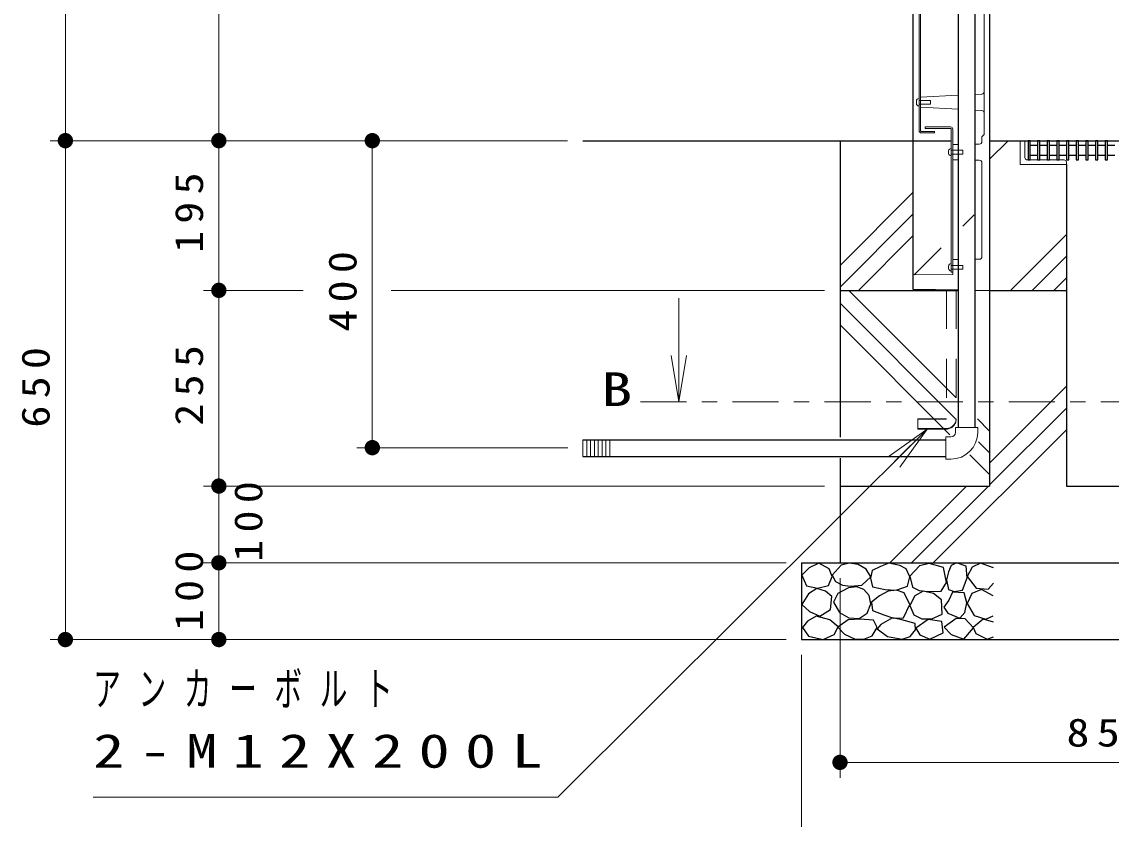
# Model space of a CAD drawing. Units: millimetres on the paper, scale 1:20. Extents: x -365 to 12, y -89 to 257.
# Drawn here: x -141.9 to -70.9, y 56.4 to 108.3 of the extents above; entities that cross this region are included whole.
import ezdxf
from ezdxf.enums import TextEntityAlignment as Align

# ---------------------------------------------------------------- set-up
doc = ezdxf.new("R2010")
doc.units = ezdxf.units.MM
doc.linetypes.add('USER1', pattern=[4.5, 2.5, -2])
doc.linetypes.add('USER2', pattern=[6, 3, -1, 1, -1])
doc.layers.add('LY_1', color=7, linetype='Continuous', lineweight=25)
doc.styles.add('ＭＳ ゴシック', font='')
doc.styles.get('ＭＳ ゴシック').set_extended_font_data('MS Gothic')

# ---------------------------------------------------------------- blocks, each defined once
blk = doc.blocks.new('filled_dot')
at = {"color": 0, "linetype": 'Continuous', "lineweight": -2, "const_width": 1.25}
blk.add_lwpolyline([(-0.625, 0, 1), (0.625, 0, 1)], format="xyb", close=True, dxfattribs=at)

msp = doc.modelspace()

# ---------------------------------------------------------------- linework, layer by layer
at = {"layer": 'LY_1', "lineweight": 13}
for p, q in [((-139.045, 100.574), (-139.045, 140.575)), ((-83.42, 133.624), (-83.42, 101.224)), ((-83.32, 133.524), (-83.32, 101.224)), ((-129.045, 100.574), (-129.045, 133.324)), ((-79.17, 127.024), (-79.17, 100.974)), ((-83.59, 103.162), (-83.59, 102.987)), ((-83.44, 103.312), (-83.42, 103.312)), ((-80.863, 103.528), (-83.32, 103.399)), ((-79.336, 103.608), (-79.778, 103.585)), ((-83.44, 102.837), (-83.42, 102.837)), ((-80.863, 102.621), (-83.32, 102.749)), ((-79.336, 102.541), (-79.778, 102.564)), ((-82.42, 101.174), (-83.27, 101.174)), ((-82.42, 101.074), (-83.27, 101.074)), ((-83.02, 101.474), (-83.02, 101.374)), ((-83.02, 101.474), (-81.37, 101.474)), ((-83.02, 101.374), (-81.37, 101.374)), ((-82.42, 101.174), (-82.42, 101.074)), ((-81.32, 101.324), (-81.32, 91.999)), ((-81.22, 101.324), (-81.22, 91.863)), ((-79.32, 100.824), (-79.17, 100.974)), ((-79.32, 100.824), (-79.32, 100.522)), ((-131.07, 100.574), (-140.045, 100.574)), ((-106.333, 100.574), (-140.045, 100.574)), ((-139.045, 68.074), (-139.045, 100.574)), ((-106.333, 100.574), (-130.045, 100.574)), ((-129.045, 90.824), (-129.045, 100.574)), ((-106.333, 100.574), (-120.045, 100.574)), ((-119.045, 80.574), (-119.045, 100.574)), ((-81.22, 100.324), (-80.863, 100.329)), ((-81.22, 100.324), (-81.22, 99.341)), ((-79.778, 100.344), (-79.493, 100.347)), ((-78.82, 99.371), (-77.616, 100.574)), ((-76.82, 100.574), (-76.62, 100.574)), ((-76.82, 99.024), (-76.82, 100.574)), ((-76.52, 100.474), (-76.52, 99.474)), ((-81.49, 99.912), (-81.49, 99.737)), ((-81.34, 100.062), (-81.32, 100.062)), ((-81.34, 99.587), (-81.32, 99.587)), ((-81.22, 99.324), (-80.863, 99.32)), ((-79.778, 99.305), (-79.493, 99.301)), ((-79.32, 99.127), (-79.32, 93.022)), ((-73.82, 99.024), (-76.82, 99.024)), ((-76.37, 99.324), (-73.97, 99.324)), ((-73.82, 99.174), (-73.82, 99.024)), ((-88.57, 92.449), (-83.82, 97.199)), ((-88.57, 91.035), (-83.82, 95.785)), ((-77.467, 90.824), (-73.82, 94.471)), ((-87.366, 90.824), (-83.82, 94.371)), ((-76.053, 90.824), (-73.82, 93.057)), ((-81.49, 92.412), (-81.49, 92.237)), ((-81.34, 92.562), (-81.32, 92.562)), ((-81.22, 92.824), (-80.863, 92.829)), ((-79.778, 92.844), (-79.493, 92.847)), ((-83.82, 91.824), (-81.22, 91.863)), ((-81.34, 92.087), (-81.32, 92.087)), ((-81.32, 91.999), (-81.22, 91.999)), ((-74.639, 90.824), (-73.82, 91.643)), ((-123.561, 90.824), (-130.045, 90.824)), ((-129.045, 78.074), (-129.045, 90.824)), ((-89.57, 90.824), (-117.821, 90.824)), ((-99.07, 83.571), (-99.07, 90.321)), ((-87.996, 90.824), (-81.022, 83.851)), ((-88.57, 89.985), (-81.022, 82.437)), ((-88.57, 88.57), (-81.406, 81.406)), ((-99.07, 83.571), (-99.57, 86.571)), ((-98.57, 86.571), (-99.07, 83.571)), ((-99.07, 83.571), (-99.07, 86.571)), ((-78.82, 79.572), (-73.82, 84.572)), ((-78.82, 78.157), (-73.82, 83.157)), ((-79.618, 82.447), (-78.82, 81.649)), ((-85.376, 80.023), (-82.898, 81.787)), ((-82.898, 81.787), (-85.023, 79.669)), ((-82.898, 81.787), (-84.67, 79.315)), ((-82.489, 73.074), (-73.82, 81.743)), ((-79.536, 80.95), (-78.82, 80.235)), ((-106.298, 80.574), (-120.045, 80.574)), ((-80.103, 80.103), (-78.82, 78.82)), ((-89.57, 78.074), (-130.045, 78.074)), ((-129.045, 73.074), (-129.045, 78.074)), ((-85.318, 73.074), (-80.318, 78.074)), ((-83.903, 73.074), (-78.903, 78.074)), ((-92.07, 73.074), (-130.045, 73.074)), ((-92.07, 73.074), (-130.045, 73.074)), ((-129.045, 68.074), (-129.045, 73.074)), ((-88.57, 72.074), (-88.57, 59.074)), ((-92.07, 68.074), (-140.045, 68.074)), ((-92.07, 68.074), (-130.045, 68.074)), ((-91.07, 67.074), (-91.07, 51.074)), ((-46.07, 60.074), (-88.57, 60.074))]:
    msp.add_line(p, q, dxfattribs=at)
at = {"layer": 'LY_1'}
for p, q in [((-83.82, 133.324), (-83.82, 90.899)), ((-78.82, 126.849), (-78.82, 90.824)), ((-105.333, 100.574), (-81.32, 100.574)), ((-88.57, 100.574), (-88.57, 81.254)), ((-78.82, 100.574), (-10.958, 100.574)), ((-73.82, 99.024), (-73.82, 78.074)), ((-83.82, 90.899), (-80.863, 90.855)), ((-88.57, 90.824), (-80.863, 90.824)), ((-79.778, 90.839), (-78.82, 90.824)), ((-78.82, 90.824), (-78.82, 78.074)), ((-78.82, 90.824), (-73.82, 90.824)), ((-88.57, 79.894), (-88.57, 73.074)), ((-88.57, 78.074), (-78.82, 78.074)), ((-73.82, 78.074), (-53.82, 78.074)), ((-91.07, 73.074), (-43.57, 73.074)), ((-91.07, 73.074), (-91.07, 68.074)), ((-91.07, 68.074), (-43.57, 68.074))]:
    msp.add_line(p, q, dxfattribs=at)
at = {"layer": 'LY_1', "color": 4}
for p, q in [((-80.863, 126.949), (-80.863, 81.899)), ((-79.778, 126.949), (-79.778, 81.899)), ((-76.17, 100.574), (-76.32, 100.574)), ((-76.32, 100.574), (-76.32, 99.324)), ((-76.32, 100.574), (-51.32, 100.574)), ((-76.17, 99.324), (-76.17, 100.574)), ((-76.17, 100.274), (-75.691, 100.274)), ((-75.541, 100.574), (-75.691, 100.574)), ((-75.691, 100.574), (-75.691, 99.324)), ((-75.541, 99.324), (-75.541, 100.574)), ((-75.541, 100.274), (-75.062, 100.274)), ((-74.912, 100.574), (-75.062, 100.574)), ((-75.062, 100.574), (-75.062, 99.324)), ((-74.912, 99.324), (-74.912, 100.574)), ((-74.912, 100.274), (-74.433, 100.274)), ((-74.283, 100.574), (-74.433, 100.574)), ((-74.433, 100.574), (-74.433, 99.324)), ((-74.283, 99.324), (-74.283, 100.574)), ((-74.283, 100.274), (-73.804, 100.274)), ((-73.654, 100.574), (-73.804, 100.574)), ((-73.804, 100.574), (-73.804, 99.324)), ((-73.654, 99.324), (-73.654, 100.574)), ((-73.654, 100.274), (-73.175, 100.274)), ((-73.025, 100.574), (-73.175, 100.574)), ((-73.175, 100.574), (-73.175, 99.324)), ((-73.025, 99.324), (-73.025, 100.574)), ((-73.025, 100.274), (-72.546, 100.274)), ((-72.396, 100.574), (-72.546, 100.574)), ((-72.546, 100.574), (-72.546, 99.324)), ((-72.396, 99.324), (-72.396, 100.574)), ((-72.396, 100.274), (-71.917, 100.274)), ((-71.767, 100.574), (-71.917, 100.574)), ((-71.917, 100.574), (-71.917, 99.324)), ((-71.767, 99.324), (-71.767, 100.574)), ((-71.767, 100.274), (-71.288, 100.274)), ((-71.138, 100.574), (-71.288, 100.574)), ((-71.288, 100.574), (-71.288, 99.324)), ((-71.138, 99.324), (-71.138, 100.574)), ((-71.138, 100.274), (-70.658, 100.274)), ((-76.17, 99.624), (-75.691, 99.624)), ((-75.541, 99.624), (-75.062, 99.624)), ((-74.912, 99.624), (-74.433, 99.624)), ((-74.283, 99.624), (-73.804, 99.624)), ((-73.654, 99.624), (-73.175, 99.624)), ((-73.025, 99.624), (-72.546, 99.624)), ((-72.396, 99.624), (-71.917, 99.624)), ((-71.767, 99.624), (-71.288, 99.624)), ((-71.138, 99.624), (-70.658, 99.624)), ((-76.32, 99.324), (-76.17, 99.324)), ((-75.691, 99.324), (-75.541, 99.324)), ((-75.062, 99.324), (-74.912, 99.324)), ((-74.433, 99.324), (-74.283, 99.324)), ((-73.804, 99.324), (-73.654, 99.324)), ((-73.175, 99.324), (-73.025, 99.324)), ((-72.546, 99.324), (-72.396, 99.324)), ((-71.917, 99.324), (-71.767, 99.324)), ((-71.288, 99.324), (-71.138, 99.324)), ((-105.323, 81.092), (-81.67, 81.092)), ((-105.323, 80.007), (-81.67, 80.007))]:
    msp.add_line(p, q, dxfattribs=at)
at = {"layer": 'LY_1', "linetype": 'USER1', "lineweight": 13}
for p, q in [((-83.42, 103.199), (-82.67, 103.199)), ((-83.42, 102.949), (-82.67, 102.949)), ((-82.67, 103.199), (-82.67, 102.949)), ((-81.32, 99.949), (-80.57, 99.949)), ((-81.32, 99.699), (-80.57, 99.699)), ((-80.57, 99.949), (-80.57, 99.699)), ((-83.744, 91.826), (-79.82, 95.749)), ((-81.32, 92.449), (-80.57, 92.449)), ((-80.57, 92.449), (-80.57, 92.199)), ((-81.32, 92.199), (-80.57, 92.199)), ((-81.638, 90.862), (-81.638, 82.459)), ((-81.638, 90.824), (-81.638, 82.422)), ((-81.003, 90.862), (-81.003, 82.459)), ((-81.003, 90.824), (-81.003, 82.422)), ((-81.638, 82.459), (-83.5, 82.459)), ((-83.5, 82.459), (-83.5, 81.824)), ((-83.5, 82.422), (-83.5, 81.787)), ((-81.638, 82.422), (-83.5, 82.422)), ((-81.638, 81.824), (-83.5, 81.824)), ((-81.638, 81.787), (-83.5, 81.787))]:
    msp.add_line(p, q, dxfattribs=at)
at = {"layer": 'LY_1', "linetype": 'USER2', "lineweight": 13}
msp.add_line((-101.57, 83.571), (-32.557, 83.571), dxfattribs=at)
at = {"layer": 'LY_1', "color": 4, "lineweight": 13}
for p, q in [((-81.045, 81.899), (-81.045, 81.574)), ((-81.045, 81.899), (-79.595, 81.899)), ((-79.595, 81.899), (-79.595, 81.574)), ((-105.323, 81.092), (-105.323, 80.007)), ((-105.073, 81.092), (-105.073, 80.007)), ((-104.823, 81.092), (-104.823, 80.007)), ((-104.573, 81.092), (-104.573, 80.007)), ((-104.323, 81.092), (-104.323, 80.007)), ((-104.073, 81.092), (-104.073, 80.007)), ((-103.823, 81.092), (-103.823, 80.007)), ((-103.573, 81.092), (-103.573, 80.007)), ((-81.67, 81.274), (-81.67, 79.824)), ((-81.67, 81.274), (-81.345, 81.274)), ((-81.67, 79.824), (-81.345, 79.824))]:
    msp.add_line(p, q, dxfattribs=at)
at = {"layer": 'LY_1', "lineweight": 13}
msp.add_lwpolyline([(-82.898, 81.787), (-106.948, 57.806), (-137.23, 57.806)], dxfattribs=at)
at = {"layer": 'LY_1'}
for points in [[(-89.948, 73.045), (-90.582, 72.744), (-91.057, 72.268), (-90.756, 71.571), (-90.027, 71.429), (-89.33, 71.587), (-89.077, 72.173), (-89.267, 72.68)], [(-87.977, 73.049), (-88.504, 72.914), (-89.085, 72.279), (-88.855, 71.86), (-88.398, 71.622), (-87.882, 71.549), (-87.139, 71.616), (-86.571, 72.157), (-86.855, 72.657), (-87.388, 72.967)], [(-85.386, 73.059), (-85.923, 72.836), (-86.469, 72.567), (-86.585, 72.066), (-86.451, 71.502), (-85.627, 71.341), (-84.902, 71.296), (-84.177, 71.556), (-84.025, 72.164), (-84.258, 72.675), (-84.661, 72.898)], [(-82.766, 73.033), (-83.396, 72.872), (-84.027, 72.205), (-83.841, 71.488), (-83.401, 71.272), (-82.84, 71.203), (-81.975, 71.228), (-81.641, 71.797), (-81.826, 72.761)], [(-81.494, 72.484), (-81.629, 71.96), (-81.503, 71.329), (-81.132, 71.202), (-80.582, 71.292), (-80.275, 72.105), (-80.356, 72.863), (-80.97, 73.07), (-81.322, 72.89)], [(-90.075, 71.397), (-90.613, 71.048), (-91.057, 70.367), (-90.55, 69.908), (-89.885, 69.591), (-89.187, 70.034), (-89.108, 70.874), (-89.516, 71.237)], [(-88.612, 69.833), (-87.99, 69.487), (-87.314, 69.441), (-86.801, 69.802), (-86.558, 70.4), (-86.669, 70.937), (-87.017, 71.346), (-87.483, 71.511), (-88.017, 71.454), (-88.707, 71.085), (-89.004, 70.508)], [(-85.436, 71.229), (-85.99, 70.931), (-86.517, 70.512), (-86.463, 69.958), (-85.72, 69.688), (-85.085, 69.472), (-84.436, 69.499), (-84.03, 70.364), (-84.382, 71.121), (-84.885, 71.285)], [(-83.152, 71.221), (-83.696, 70.912), (-84.03, 70.294), (-83.758, 69.676), (-83.233, 69.427), (-82.596, 69.428), (-81.903, 69.725), (-81.965, 70.652), (-82.488, 71.074)], [(-81.241, 71.151), (-81.476, 70.632), (-81.797, 70.175), (-81.537, 69.804), (-80.759, 69.47), (-80.432, 69.831), (-80.301, 70.459), (-80.487, 71.114)], [(-90.116, 69.6), (-90.684, 69.281), (-91.022, 68.859), (-90.619, 68.292), (-89.676, 68.089), (-88.96, 68.409), (-88.687, 68.913), (-89.226, 69.369)], [(-87.26, 69.393), (-88.044, 69.353), (-88.706, 68.879), (-88.274, 68.42), (-87.585, 68.109), (-87.02, 68.101), (-86.477, 68.325), (-86.139, 68.852), (-86.395, 69.339)], [(-85.145, 69.485), (-85.915, 69.066), (-86.159, 68.768), (-85.469, 68.282), (-84.523, 68.093), (-83.994, 68.276), (-83.645, 68.701), (-83.672, 69.12), (-84.537, 69.35)], [(-82.823, 69.377), (-83.627, 68.82), (-83.369, 68.376), (-82.724, 68.103), (-81.846, 68.511), (-81.933, 69.253)], [(-81.006, 69.441), (-81.772, 68.872), (-81.327, 68.402), (-80.511, 68.093), (-79.881, 68.847), (-80.425, 69.416)]]:
    msp.add_lwpolyline(points, close=True, dxfattribs=at)
for points in [[(-78.57, 72.739), (-79.426, 73.056), (-79.964, 72.787), (-80.281, 72.185), (-79.695, 71.424), (-78.919, 71.361), (-78.57, 71.757)], [(-78.586, 70.933), (-79.347, 71.329), (-79.98, 71.076), (-80.281, 70.426), (-79.838, 69.65), (-79.077, 69.412), (-78.586, 69.618)], [(-78.57, 69.206), (-79.236, 69.412), (-79.885, 68.858), (-79.711, 68.462), (-78.982, 68.098), (-78.57, 68.256)]]:
    msp.add_lwpolyline(points, dxfattribs=at)
at = {"layer": 'LY_1', "lineweight": 13}
for centre, radius, start, end in [((-79.345, 103.783), 0.175, 273, 0), ((-83.44, 103.162), 0.15, 89.99999, 179.99997), ((-83.44, 102.987), 0.15, 179.99999, 270.00001), ((-79.345, 102.366), 0.175, 0, 87), ((-83.27, 101.224), 0.15, 179.99999, 270), ((-83.27, 101.224), 0.05, 179.99999, 270), ((-81.37, 101.324), 0.15, 0, 90), ((-81.37, 101.324), 0.05, 0, 90), ((-79.495, 100.522), 0.175, 270.85937, 0), ((-76.62, 100.474), 0.1, 0, 90), ((-81.34, 99.912), 0.15, 89.99999, 179.99997), ((-81.34, 99.737), 0.15, 179.99999, 270.00001), ((-76.37, 99.474), 0.15, 180, 270), ((-79.495, 99.127), 0.175, 0, 89.14063), ((-73.97, 99.174), 0.15, 0, 90), ((-79.495, 93.022), 0.175, 270.85937, 0), ((-81.34, 92.412), 0.15, 89.99999, 179.99997), ((-81.34, 92.237), 0.15, 179.99999, 270.00001)]:
    msp.add_arc(centre, radius, start, end, dxfattribs=at)
at = {"layer": 'LY_1', "linetype": 'USER1', "lineweight": 13}
for centre in [(-81.638, 82.459), (-81.638, 82.422)]:
    msp.add_arc(centre, 0.635, 270.00002, 0, dxfattribs=at)
at = {"layer": 'LY_1', "color": 4, "lineweight": 13}
for radius in [0.3, 1.75]:
    msp.add_arc((-81.345, 81.574), radius, 270, 0, dxfattribs=at)

# ---------------------------------------------------------------- block references
at = {"layer": 'LY_1', "lineweight": 13, "xscale": 0.4, "yscale": 0.4}
for p, rotation in [((-139.045, 100.574), 270), ((-139.045, 100.574), 90), ((-129.045, 100.574), 90), ((-129.045, 100.574), 270), ((-119.045, 100.574), 270), ((-129.045, 90.824), 270), ((-129.045, 90.824), 90), ((-119.045, 80.574), 90), ((-129.045, 78.074), 90), ((-129.045, 78.074), 270), ((-129.045, 73.074), 90), ((-129.045, 73.074), 270), ((-139.045, 68.074), 90), ((-129.045, 68.074), 90)]:
    msp.add_blockref('filled_dot', p, dxfattribs=dict(at, rotation=rotation))
msp.add_blockref('filled_dot', (-88.57, 60.074), dxfattribs=at)

# ---------------------------------------------------------------- texts
at = {"layer": 'LY_1', "style": 'ＭＳ ゴシック', "width": 1.35}
msp.add_text('B', height=2.199, dxfattribs=at).set_placement((-103.118, 84.38), align=Align.MIDDLE_CENTER)
at = {"layer": 'LY_1', "char_height": 1.833, "rotation": 90, "style": 'ＭＳ ゴシック'}
for s, insert, attachment_point in [('\\T1.33;\\W1.15;195', (-130.045, 96.116), 8), ('\\T1.33;\\W1.15;400', (-120.045, 90.991), 8), ('\\T1.33;\\W1.15;650', (-140.045, 84.74), 8), ('\\T1.33;\\W1.15;255', (-130.045, 84.866), 8), ('\\T1.33;\\W1.15;100', (-128.045, 76.003), 2), ('\\T1.33;\\W1.15;100', (-130.045, 71.48), 8)]:
    msp.add_mtext(s, dxfattribs=dict(at, insert=insert, attachment_point=attachment_point))
at = {"layer": 'LY_1', "style": 'ＭＳ ゴシック'}
for s, insert, char_height, attachment_point in [('\\T1.64;\\W0.6;アンカーボルト', (-137.23, 64.806), 2.199, 4), ('\\T1.32;\\W1.2;850X700', (-66.898, 61.074), 1.833, 8), ('\\T1.5;\\W1.35;2-M12X200L', (-137.23, 60.806), 2.199, 4)]:
    msp.add_mtext(s, dxfattribs=dict(at, insert=insert, char_height=char_height, attachment_point=attachment_point))

doc.saveas('drawing.dxf')
